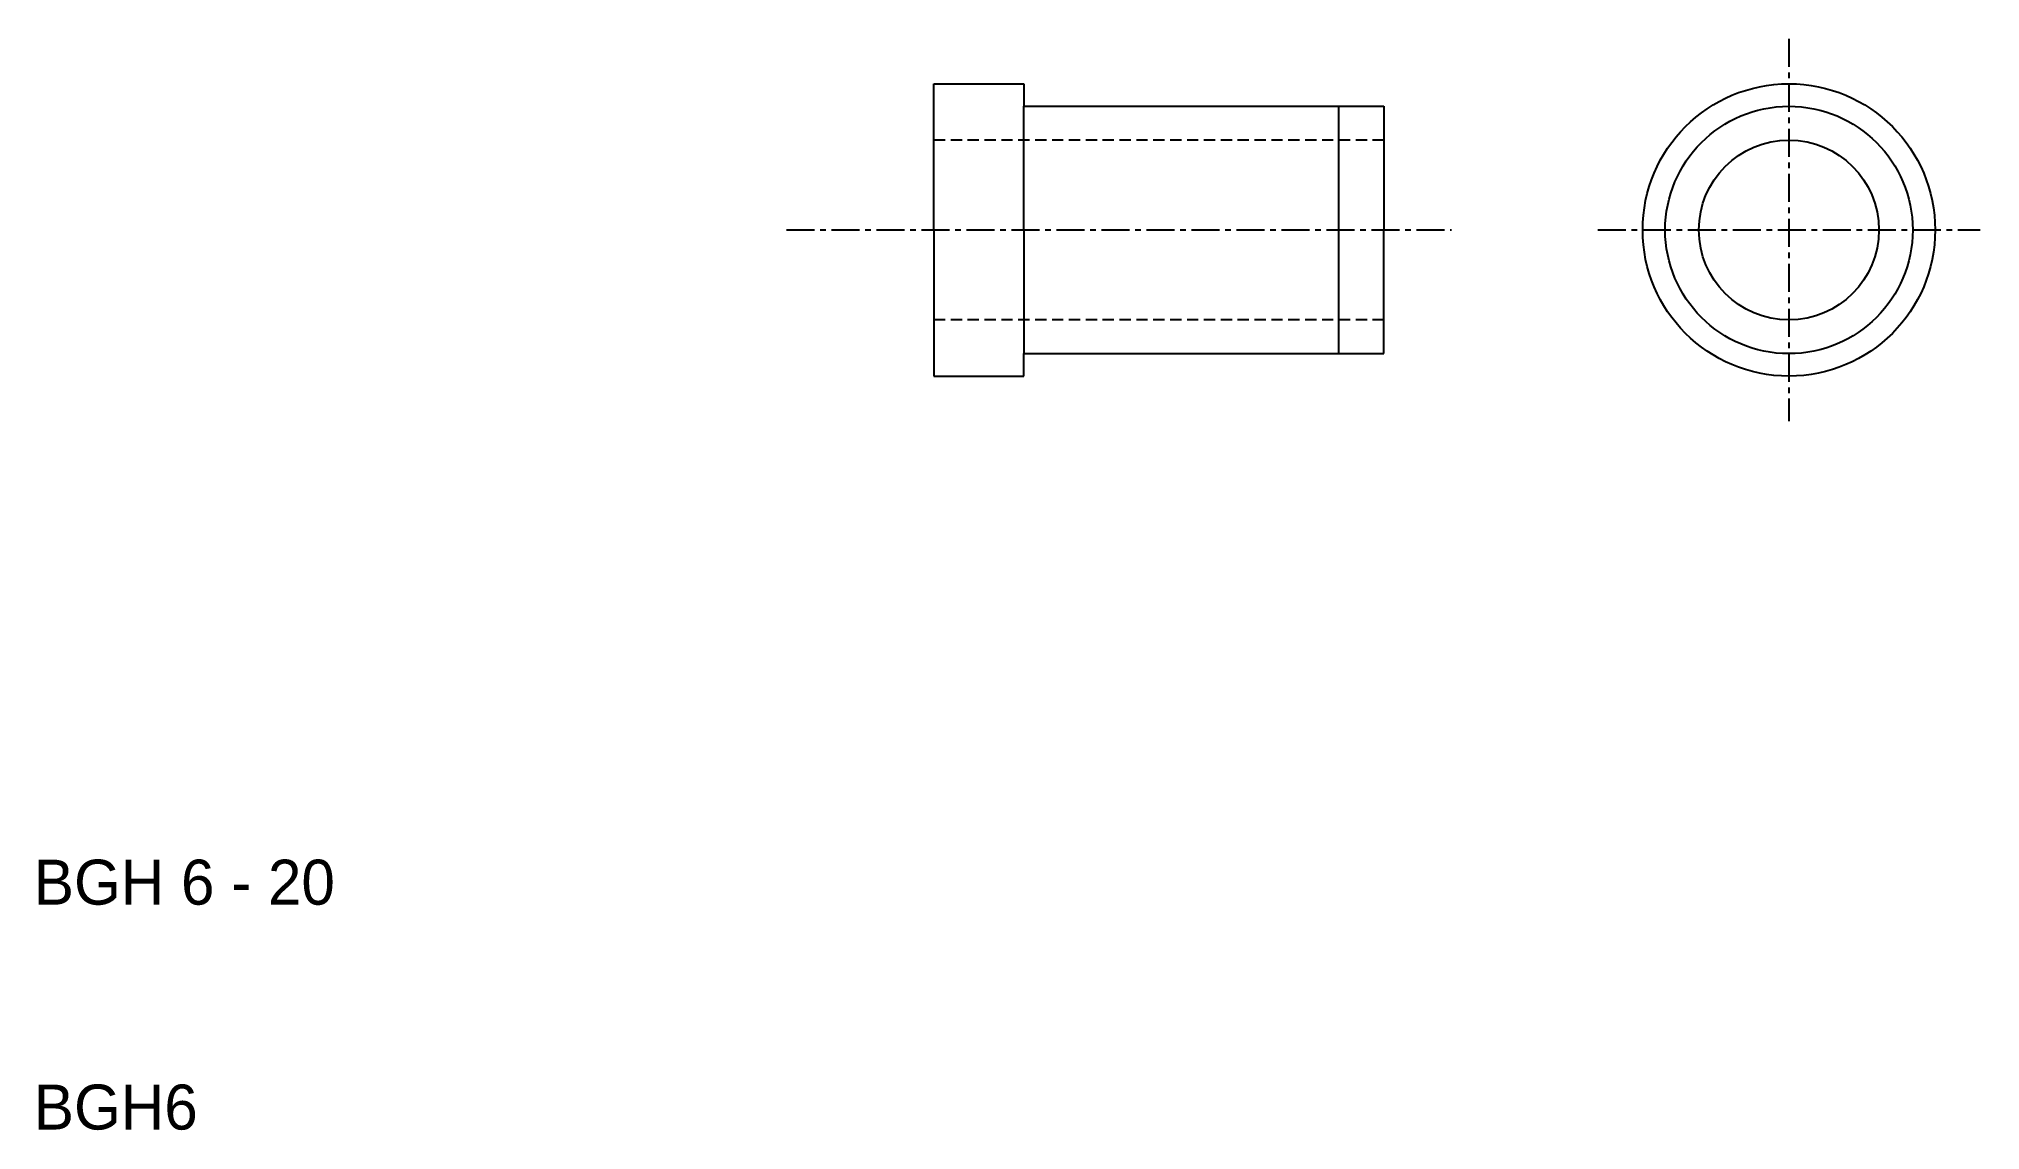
# Model space of a CAD drawing. Extents: x 10.2 to 96.5, y 10 to 58.5.
import ezdxf

# ---------------------------------------------------------------- set-up
doc = ezdxf.new("R2010")
doc.units = 0
doc.linetypes.add('CENTER', pattern=[2, 1.25, -0.25, 0.25, -0.25])
doc.linetypes.add('DASHED', pattern=[0.75, 0.5, -0.25])
doc.layers.get('0').update_dxf_attribs({"linetype": 'CONTINUOUS'})
doc.layers.add('CENTER', color=1, linetype='CENTER')

msp = doc.modelspace()

# ---------------------------------------------------------------- linework, layer by layer
at = {"color": 7, "linetype": 'CONTINUOUS'}
for p, q in [((50, 50), (50, 56.5)), ((50, 56.5), (54, 56.5)), ((54, 56.5), (54, 55.5)), ((50, 50), (50, 55.5)), ((54, 55.5), (70, 55.5)), ((54, 50), (54, 55.5)), ((68, 44.5), (68, 55.5)), ((70, 55.5), (70, 50)), ((50, 50), (50, 43.5)), ((54, 50), (54, 44.5)), ((70, 44.5), (70, 50)), ((54, 44.5), (70, 44.5)), ((54, 43.5), (54, 44.5)), ((50, 43.5), (54, 43.5))]:
    msp.add_line(p, q, dxfattribs=at)
at = {"color": 3, "linetype": 'DASHED'}
for p, q in [((70, 54), (50, 54)), ((70, 46), (50, 46))]:
    msp.add_line(p, q, dxfattribs=at)
at = {"color": 7, "linetype": 'CONTINUOUS'}
for radius in [6.5, 5.5, 4]:
    msp.add_circle((88, 50), radius, dxfattribs=at)
at = {"layer": 'CENTER', "color": 1, "linetype": 'CENTER'}
for p, q in [((88, 58.5), (88, 41.5)), ((43.448, 50), (73, 50)), ((79.5, 50), (96.5, 50))]:
    msp.add_line(p, q, dxfattribs=at)

# ---------------------------------------------------------------- texts
at = {"color": 7, "linetype": 'CONTINUOUS'}
for s, p in [('BGH 6 - 20', (10, 20)), ('BGH6', (10, 10))]:
    msp.add_text(s, height=2, dxfattribs=at).set_placement(p)

doc.saveas('drawing.dxf')
